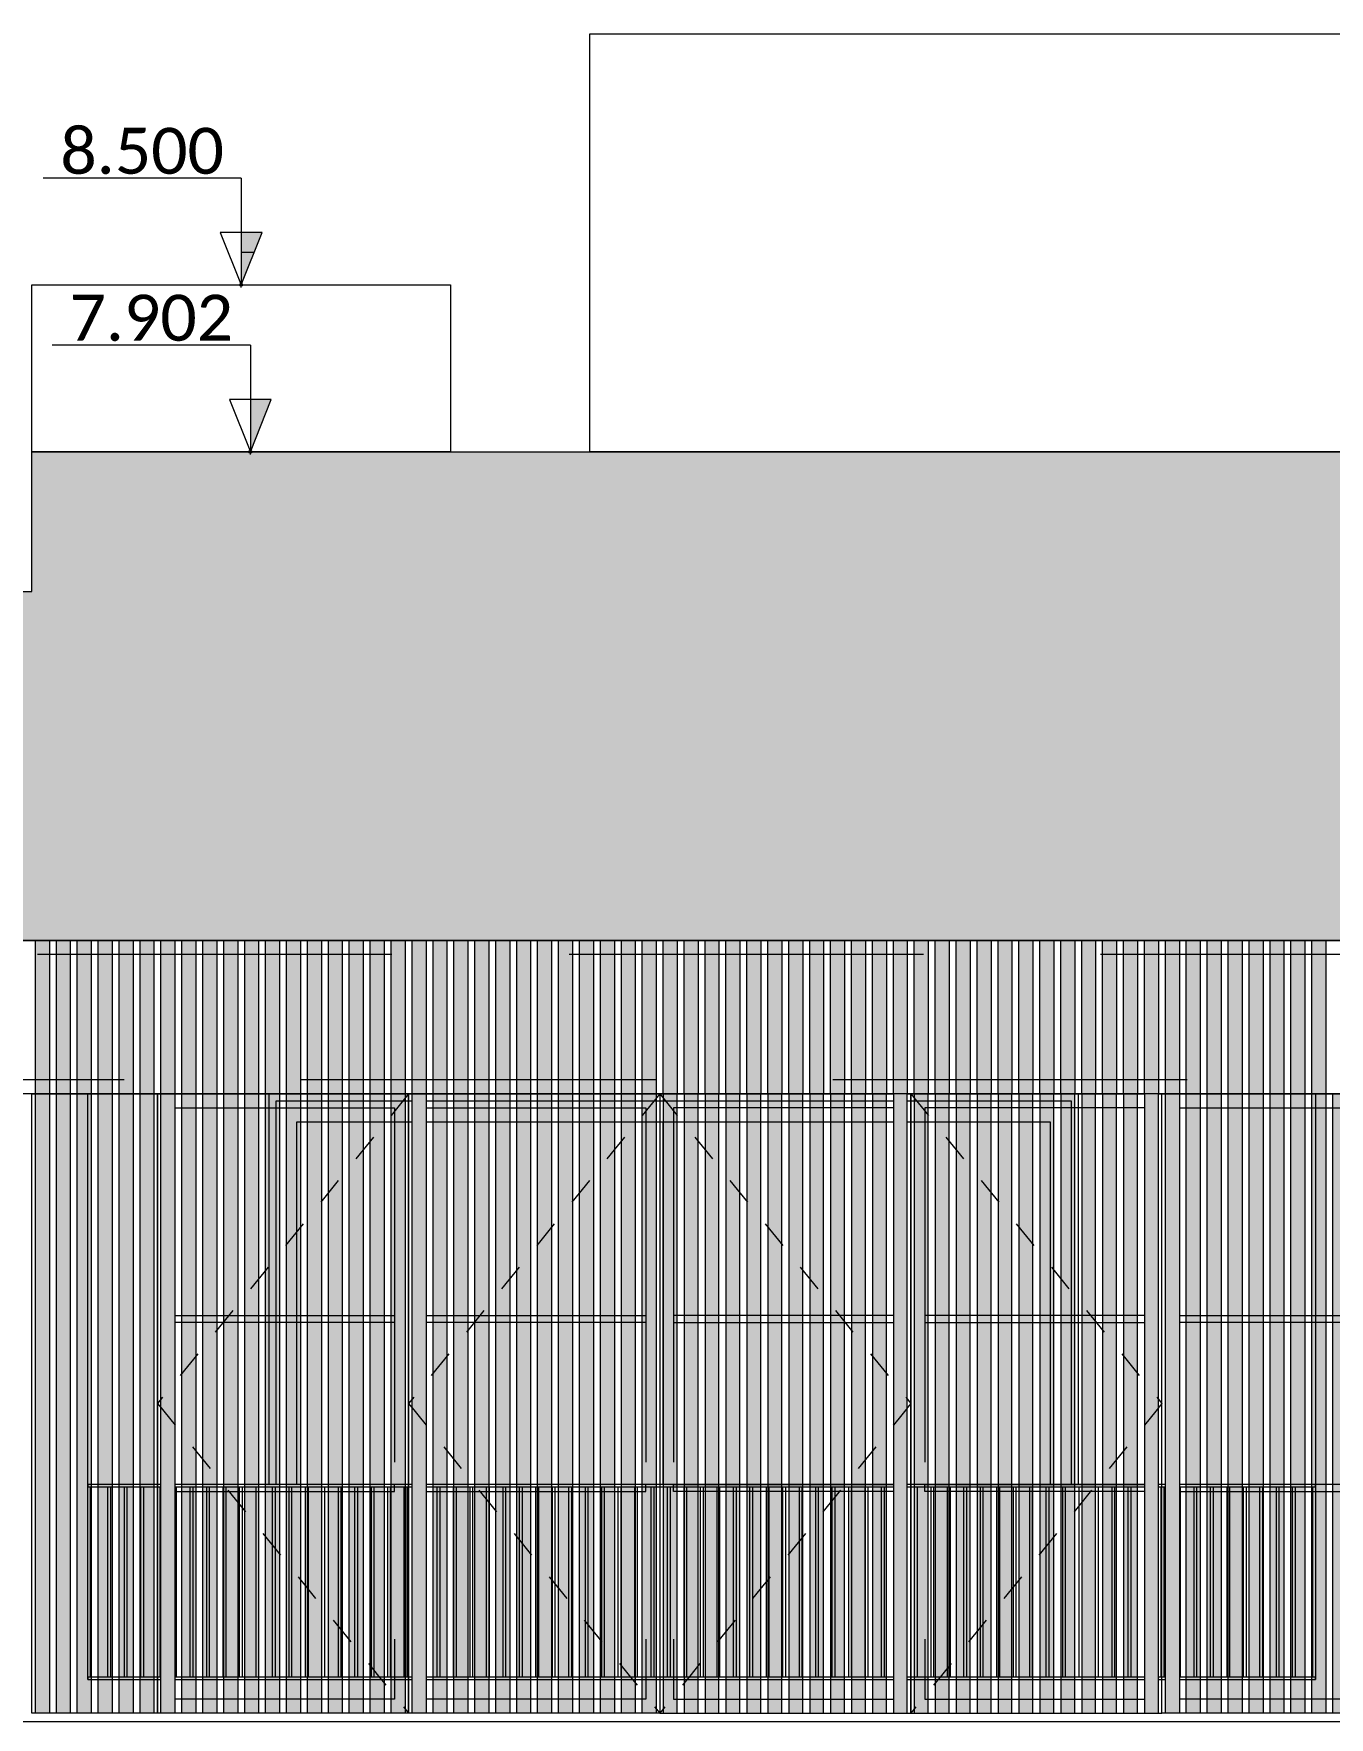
# Model space of a CAD drawing. Header units: metres. Extents: x -197 to 1099, y -24 to 14.
# Drawn here: x 713.7 to 718.34, y 3.36 to 9.4 of the extents above; entities that cross this region are included whole.
import ezdxf
from ezdxf.enums import TextEntityAlignment as Align

# ---------------------------------------------------------------- set-up
doc = ezdxf.new("R2010")
doc.units = ezdxf.units.M
doc.header["$LTSCALE"] = 0.001
doc.header["$PDMODE"] = 34
doc.header["$PDSIZE"] = 0.01
doc.linetypes.add('HIDDENX2', pattern=[19.05, 12.7, -6.35])
doc.linetypes.add('OCULTA3', pattern=[0.45, 0.3, -0.15])
doc.layers.get('0').update_dxf_attribs({"lineweight": 13, "true_color": 0x000000})
for name, color, linetype, lineweight, true_color in [('Jach-Anotaciones-CalidaddeLínea  0.13', 7, 'Continuous', 13, 0x000000), ('Jach-Anotaciones-CalidaddeLínea 0.09', 7, 'Continuous', 9, 0x000000), ('Jach-Anotaciones-CalidaddeLínea 0.18', 7, 'Continuous', 18, 0x000000), ('Jach-Anotaciones-Hatch-Lum40%', 7, 'Continuous', 13, 0x999999), ('Jach-Anotaciones-Hatch-Lum50%', 9, 'Continuous', 13, 0x808080), ('JACH-Anotaciones-Textos-Lum75% @ 0.075', 7, 'Continuous', 13, 0x404040), ('JACH-Arq-Lineas-Proyeccion', 250, 'HIDDENX2', 13, 0x333333), ('JACH-Arq-Muros03Bajos', 7, 'Continuous', 13, 0x404040), ('JACH-Arq-Ventanas-BajasyPisoTecho', 7, 'Continuous', 13, 0x404040)]:
    doc.layers.add(name, color=color, linetype=linetype, lineweight=lineweight, true_color=true_color)
doc.styles.add('02a-Calibri-JACH(1.8mm)', font='calibri.ttf', dxfattribs={"height": 2.2})
pattern_1 = [(0, (169.421, 45.032), (0, 6.985), [5.08, -1.905]), (90, (169.421, 45.032), (-6.985, 4e-16), [5.08, -1.905])]

# ---------------------------------------------------------------- blocks, each defined once
blk = doc.blocks.new('A$Cbd59a7a6')
at = {"layer": 'Jach-Anotaciones-Hatch-Lum40%', "lineweight": 0, "ltscale": 100}
h = blk.add_hatch(color=256, dxfattribs=at)
h.dxf.hatch_style = 1
h.paths.add_polyline_path([(3.6125, -0.55), (3.6625, -0.55), (3.6625, -2.77), (3.6125, -2.77)])
h = blk.add_hatch(color=256, dxfattribs=at)
h.dxf.hatch_style = 1
h.paths.add_polyline_path([(3.6875, -0.55), (3.7375, -0.55), (3.7375, -2.77), (3.6875, -2.77)])
h = blk.add_hatch(color=256, dxfattribs=at)
h.dxf.hatch_style = 1
h.paths.add_polyline_path([(3.7625, -0.55), (3.8125, -0.55), (3.8125, -2.77), (3.7625, -2.77)])
h = blk.add_hatch(color=256, dxfattribs=at)
h.dxf.hatch_style = 1
h.paths.add_polyline_path([(3.8375, -0.55), (3.8875, -0.55), (3.8875, -2.77), (3.8375, -2.77)])
h = blk.add_hatch(color=256, dxfattribs=at)
h.dxf.hatch_style = 1
h.paths.add_polyline_path([(3.9125, -0.55), (3.9625, -0.55), (3.9625, -2.77), (3.9125, -2.77)])
h = blk.add_hatch(color=256, dxfattribs=at)
h.dxf.hatch_style = 1
h.paths.add_polyline_path([(3.9875, -0.55), (4.0375, -0.55), (4.0375, -2.77), (3.9875, -2.77)])
at = {"layer": 'Jach-Anotaciones-CalidaddeLínea 0.09', "lineweight": 0, "ltscale": 100}
for points in [[(3.6125, -0.55), (3.6625, -0.55), (3.6625, -2.77), (3.6125, -2.77)], [(3.6875, -0.55), (3.7375, -0.55), (3.7375, -2.77), (3.6875, -2.77)], [(3.7625, -0.55), (3.8125, -0.55), (3.8125, -2.77), (3.7625, -2.77)], [(3.8375, -0.55), (3.8875, -0.55), (3.8875, -2.77), (3.8375, -2.77)], [(3.9125, -0.55), (3.9625, -0.55), (3.9625, -2.77), (3.9125, -2.77)], [(3.9875, -0.55), (4.0375, -0.55), (4.0375, -2.77), (3.9875, -2.77)]]:
    blk.add_lwpolyline(points, close=True, dxfattribs=at)
at = {"layer": 'Jach-Anotaciones-CalidaddeLínea 0.18', "lineweight": 0, "ltscale": 100}
blk.add_lwpolyline([(3.6, -0.55), (4.05, -0.55), (4.05, -2.77), (3.6, -2.77)], close=True, dxfattribs=at)
blk = doc.blocks.new('A$Ceb0e9d90')
at = {"layer": 'Jach-Anotaciones-Hatch-Lum40%', "lineweight": 0, "ltscale": 100}
h = blk.add_hatch(color=256, dxfattribs=at)
h.dxf.hatch_style = 1
h.paths.add_polyline_path([(0.0875, 2.1), (0.1375, 2.1), (0.1375, -0.12), (0.0875, -0.12)])
h = blk.add_hatch(color=256, dxfattribs=at)
h.dxf.hatch_style = 1
h.paths.add_polyline_path([(0.1625, 2.1), (0.2125, 2.1), (0.2125, -0.12), (0.1625, -0.12)])
h = blk.add_hatch(color=256, dxfattribs=at)
h.dxf.hatch_style = 1
h.paths.add_polyline_path([(0.2375, 2.1), (0.2875, 2.1), (0.2875, -0.12), (0.2375, -0.12)])
h = blk.add_hatch(color=256, dxfattribs=at)
h.dxf.hatch_style = 1
h.paths.add_polyline_path([(0.3125, 2.1), (0.3625, 2.1), (0.3625, -0.12), (0.3125, -0.12)])
h = blk.add_hatch(color=256, dxfattribs=at)
h.dxf.hatch_style = 1
h.paths.add_polyline_path([(0.3875, 2.1), (0.4375, 2.1), (0.4375, -0.12), (0.3875, -0.12)])
h = blk.add_hatch(color=256, dxfattribs=at)
h.dxf.hatch_style = 1
h.paths.add_polyline_path([(0.4625, 2.1), (0.5125, 2.1), (0.5125, -0.12), (0.4625, -0.12)])
h = blk.add_hatch(color=256, dxfattribs=at)
h.dxf.hatch_style = 1
h.paths.add_polyline_path([(0.5375, 2.1), (0.5875, 2.1), (0.5875, -0.12), (0.5375, -0.12)])
h = blk.add_hatch(color=256, dxfattribs=at)
h.dxf.hatch_style = 1
h.paths.add_polyline_path([(0.6125, 2.1), (0.6625, 2.1), (0.6625, -0.12), (0.6125, -0.12)])
h = blk.add_hatch(color=256, dxfattribs=at)
h.dxf.hatch_style = 1
h.paths.add_polyline_path([(0.6875, 2.1), (0.7375, 2.1), (0.7375, -0.12), (0.6875, -0.12)])
h = blk.add_hatch(color=256, dxfattribs=at)
h.dxf.hatch_style = 1
h.paths.add_polyline_path([(0.7625, 2.1), (0.8125, 2.1), (0.8125, -0.12), (0.7625, -0.12)])
h = blk.add_hatch(color=256, dxfattribs=at)
h.dxf.hatch_style = 1
h.paths.add_polyline_path([(0.8375, 2.1), (0.8875, 2.1), (0.8875, -0.12), (0.8375, -0.12)])
at = {"layer": 'Jach-Anotaciones-CalidaddeLínea 0.09', "lineweight": 0, "ltscale": 100}
for points in [[(0.0875, 2.1), (0.1375, 2.1), (0.1375, -0.12), (0.0875, -0.12)], [(0.1625, 2.1), (0.2125, 2.1), (0.2125, -0.12), (0.1625, -0.12)], [(0.2375, 2.1), (0.2875, 2.1), (0.2875, -0.12), (0.2375, -0.12)], [(0.3125, 2.1), (0.3625, 2.1), (0.3625, -0.12), (0.3125, -0.12)], [(0.3875, 2.1), (0.4375, 2.1), (0.4375, -0.12), (0.3875, -0.12)], [(0.4625, 2.1), (0.5125, 2.1), (0.5125, -0.12), (0.4625, -0.12)], [(0.5375, 2.1), (0.5875, 2.1), (0.5875, -0.12), (0.5375, -0.12)], [(0.6125, 2.1), (0.6625, 2.1), (0.6625, -0.12), (0.6125, -0.12)], [(0.6875, 2.1), (0.7375, 2.1), (0.7375, -0.12), (0.6875, -0.12)], [(0.7625, 2.1), (0.8125, 2.1), (0.8125, -0.12), (0.7625, -0.12)], [(0.8375, 2.1), (0.8875, 2.1), (0.8875, -0.12), (0.8375, -0.12)]]:
    blk.add_lwpolyline(points, close=True, dxfattribs=at)
at = {"layer": 'Jach-Anotaciones-CalidaddeLínea 0.18', "lineweight": 0, "ltscale": 100}
blk.add_lwpolyline([(0, 2.1), (0.9, 2.1), (0.9, -0.12), (0, -0.12)], close=True, dxfattribs=at)
at = {"layer": 'JACH-Arq-Lineas-Proyeccion', "lineweight": 0, "ltscale": 100}
for points in [[(0.05, 2.05), (0.85, 2.05), (0.85, -0.07), (0.05, -0.07)], [(0.05, 1.305), (0.85, 1.305), (0.85, 1.28), (0.05, 1.28)], [(0.05, 0.675), (0.85, 0.675), (0.85, 0.7), (0.05, 0.7)]]:
    blk.add_lwpolyline(points, close=True, dxfattribs=at)
at = {"lineweight": 0, "ltscale": 100}
blk.add_wipeout([(0.0125, 2.1), (0.0625, 2.1), (0.0625, -0.12), (0.0125, -0.12)], dxfattribs=at)
at = {"layer": 'Jach-Anotaciones-Hatch-Lum40%', "lineweight": 0, "ltscale": 100}
h = blk.add_hatch(color=256, dxfattribs=at)
h.dxf.hatch_style = 1
h.paths.add_polyline_path([(0.0125, 2.1), (0.0625, 2.1), (0.0625, -0.12), (0.0125, -0.12)])
at = {"layer": 'Jach-Anotaciones-CalidaddeLínea 0.09', "lineweight": 0, "ltscale": 100}
blk.add_lwpolyline([(0.0125, 2.1), (0.0625, 2.1), (0.0625, -0.12), (0.0125, -0.12)], close=True, dxfattribs=at)
blk = doc.blocks.new('A$C598ee789')
at = {"layer": 'Jach-Anotaciones-Hatch-Lum40%', "lineweight": 0, "ltscale": 100}
h = blk.add_hatch(color=256, dxfattribs=at)
h.dxf.hatch_style = 1
h.paths.add_polyline_path([(-7.8375, -2), (-7.7875, -2), (-7.7875, -2.55), (-7.8375, -2.55)])
h = blk.add_hatch(color=256, dxfattribs=at)
h.dxf.hatch_style = 1
h.paths.add_polyline_path([(-7.7625, -2), (-7.7125, -2), (-7.7125, -2.55), (-7.7625, -2.55)])
h = blk.add_hatch(color=256, dxfattribs=at)
h.dxf.hatch_style = 1
h.paths.add_polyline_path([(-7.6875, -2), (-7.6375, -2), (-7.6375, -2.55), (-7.6875, -2.55)])
h = blk.add_hatch(color=256, dxfattribs=at)
h.dxf.hatch_style = 1
h.paths.add_polyline_path([(-7.6125, -2), (-7.5625, -2), (-7.5625, -2.55), (-7.6125, -2.55)])
h = blk.add_hatch(color=256, dxfattribs=at)
h.dxf.hatch_style = 1
h.paths.add_polyline_path([(-7.5375, -2), (-7.4875, -2), (-7.4875, -2.55), (-7.5375, -2.55)])
h = blk.add_hatch(color=256, dxfattribs=at)
h.dxf.hatch_style = 1
h.paths.add_polyline_path([(-7.4625, -2), (-7.4125, -2), (-7.4125, -2.55), (-7.4625, -2.55)])
h = blk.add_hatch(color=256, dxfattribs=at)
h.dxf.hatch_style = 1
h.paths.add_polyline_path([(-7.3875, -2), (-7.3375, -2), (-7.3375, -2.55), (-7.3875, -2.55)])
h = blk.add_hatch(color=256, dxfattribs=at)
h.dxf.hatch_style = 1
h.paths.add_polyline_path([(-7.3125, -2), (-7.2625, -2), (-7.2625, -2.55), (-7.3125, -2.55)])
h = blk.add_hatch(color=256, dxfattribs=at)
h.dxf.hatch_style = 1
h.paths.add_polyline_path([(-7.2375, -2), (-7.1875, -2), (-7.1875, -2.55), (-7.2375, -2.55)])
h = blk.add_hatch(color=256, dxfattribs=at)
h.dxf.hatch_style = 1
h.paths.add_polyline_path([(-7.1625, -2), (-7.1125, -2), (-7.1125, -2.55), (-7.1625, -2.55)])
h = blk.add_hatch(color=256, dxfattribs=at)
h.dxf.hatch_style = 1
h.paths.add_polyline_path([(-7.0875, -2), (-7.0375, -2), (-7.0375, -2.55), (-7.0875, -2.55)])
h = blk.add_hatch(color=256, dxfattribs=at)
h.dxf.hatch_style = 1
h.paths.add_polyline_path([(-7.0125, -2), (-6.9625, -2), (-6.9625, -2.55), (-7.0125, -2.55)])
h = blk.add_hatch(color=256, dxfattribs=at)
h.dxf.hatch_style = 1
h.paths.add_polyline_path([(-6.9375, -2), (-6.8875, -2), (-6.8875, -2.55), (-6.9375, -2.55)])
h = blk.add_hatch(color=256, dxfattribs=at)
h.dxf.hatch_style = 1
h.paths.add_polyline_path([(-6.8625, -2), (-6.8125, -2), (-6.8125, -2.55), (-6.8625, -2.55)])
h = blk.add_hatch(color=256, dxfattribs=at)
h.dxf.hatch_style = 1
h.paths.add_polyline_path([(-6.7875, -2), (-6.7375, -2), (-6.7375, -2.55), (-6.7875, -2.55)])
h = blk.add_hatch(color=256, dxfattribs=at)
h.dxf.hatch_style = 1
h.paths.add_polyline_path([(-6.7125, -2), (-6.6625, -2), (-6.6625, -2.55), (-6.7125, -2.55)])
h = blk.add_hatch(color=256, dxfattribs=at)
h.dxf.hatch_style = 1
h.paths.add_polyline_path([(-6.6375, -2), (-6.5875, -2), (-6.5875, -2.55), (-6.6375, -2.55)])
h = blk.add_hatch(color=256, dxfattribs=at)
h.dxf.hatch_style = 1
h.paths.add_polyline_path([(-6.5625, -2), (-6.5125, -2), (-6.5125, -2.55), (-6.5625, -2.55)])
h = blk.add_hatch(color=256, dxfattribs=at)
h.dxf.hatch_style = 1
h.paths.add_polyline_path([(-6.4875, -2), (-6.4375, -2), (-6.4375, -2.55), (-6.4875, -2.55)])
h = blk.add_hatch(color=256, dxfattribs=at)
h.dxf.hatch_style = 1
h.paths.add_polyline_path([(-6.4125, -2), (-6.3625, -2), (-6.3625, -2.55), (-6.4125, -2.55)])
h = blk.add_hatch(color=256, dxfattribs=at)
h.dxf.hatch_style = 1
h.paths.add_polyline_path([(-6.3375, -2), (-6.2875, -2), (-6.2875, -2.55), (-6.3375, -2.55)])
h = blk.add_hatch(color=256, dxfattribs=at)
h.dxf.hatch_style = 1
h.paths.add_polyline_path([(-6.2625, -2), (-6.2125, -2), (-6.2125, -2.55), (-6.2625, -2.55)])
h = blk.add_hatch(color=256, dxfattribs=at)
h.dxf.hatch_style = 1
h.paths.add_polyline_path([(-6.1875, -2), (-6.1375, -2), (-6.1375, -2.55), (-6.1875, -2.55)])
h = blk.add_hatch(color=256, dxfattribs=at)
h.dxf.hatch_style = 1
h.paths.add_polyline_path([(-6.1125, -2), (-6.0625, -2), (-6.0625, -2.55), (-6.1125, -2.55)])
h = blk.add_hatch(color=256, dxfattribs=at)
h.dxf.hatch_style = 1
h.paths.add_polyline_path([(-6.0375, -2), (-5.9875, -2), (-5.9875, -2.55), (-6.0375, -2.55)])
h = blk.add_hatch(color=256, dxfattribs=at)
h.dxf.hatch_style = 1
h.paths.add_polyline_path([(-5.9625, -2), (-5.9125, -2), (-5.9125, -2.55), (-5.9625, -2.55)])
h = blk.add_hatch(color=256, dxfattribs=at)
h.dxf.hatch_style = 1
h.paths.add_polyline_path([(-5.8875, -2), (-5.8375, -2), (-5.8375, -2.55), (-5.8875, -2.55)])
h = blk.add_hatch(color=256, dxfattribs=at)
h.dxf.hatch_style = 1
h.paths.add_polyline_path([(-5.8125, -2), (-5.7625, -2), (-5.7625, -2.55), (-5.8125, -2.55)])
h = blk.add_hatch(color=256, dxfattribs=at)
h.dxf.hatch_style = 1
h.paths.add_polyline_path([(-5.7375, -2), (-5.6875, -2), (-5.6875, -2.55), (-5.7375, -2.55)])
h = blk.add_hatch(color=256, dxfattribs=at)
h.dxf.hatch_style = 1
h.paths.add_polyline_path([(-5.6625, -2), (-5.6125, -2), (-5.6125, -2.55), (-5.6625, -2.55)])
h = blk.add_hatch(color=256, dxfattribs=at)
h.dxf.hatch_style = 1
h.paths.add_polyline_path([(-5.5875, -2), (-5.5375, -2), (-5.5375, -2.55), (-5.5875, -2.55)])
h = blk.add_hatch(color=256, dxfattribs=at)
h.dxf.hatch_style = 1
h.paths.add_polyline_path([(-5.5125, -2), (-5.4625, -2), (-5.4625, -2.55), (-5.5125, -2.55)])
h = blk.add_hatch(color=256, dxfattribs=at)
h.dxf.hatch_style = 1
h.paths.add_polyline_path([(-5.4375, -2), (-5.3875, -2), (-5.3875, -2.55), (-5.4375, -2.55)])
h = blk.add_hatch(color=256, dxfattribs=at)
h.dxf.hatch_style = 1
h.paths.add_polyline_path([(-5.3625, -2), (-5.3125, -2), (-5.3125, -2.55), (-5.3625, -2.55)])
h = blk.add_hatch(color=256, dxfattribs=at)
h.dxf.hatch_style = 1
h.paths.add_polyline_path([(-5.2875, -2), (-5.2375, -2), (-5.2375, -2.55), (-5.2875, -2.55)])
h = blk.add_hatch(color=256, dxfattribs=at)
h.dxf.hatch_style = 1
h.paths.add_polyline_path([(-5.2125, -2), (-5.1625, -2), (-5.1625, -2.55), (-5.2125, -2.55)])
h = blk.add_hatch(color=256, dxfattribs=at)
h.dxf.hatch_style = 1
h.paths.add_polyline_path([(-5.1375, -2), (-5.0875, -2), (-5.0875, -2.55), (-5.1375, -2.55)])
h = blk.add_hatch(color=256, dxfattribs=at)
h.dxf.hatch_style = 1
h.paths.add_polyline_path([(-5.0625, -2), (-5.0125, -2), (-5.0125, -2.55), (-5.0625, -2.55)])
h = blk.add_hatch(color=256, dxfattribs=at)
h.dxf.hatch_style = 1
h.paths.add_polyline_path([(-4.9875, -2), (-4.9375, -2), (-4.9375, -2.55), (-4.9875, -2.55)])
h = blk.add_hatch(color=256, dxfattribs=at)
h.dxf.hatch_style = 1
h.paths.add_polyline_path([(-4.9125, -2), (-4.8625, -2), (-4.8625, -2.55), (-4.9125, -2.55)])
h = blk.add_hatch(color=256, dxfattribs=at)
h.dxf.hatch_style = 1
h.paths.add_polyline_path([(-4.8375, -2), (-4.7875, -2), (-4.7875, -2.55), (-4.8375, -2.55)])
h = blk.add_hatch(color=256, dxfattribs=at)
h.dxf.hatch_style = 1
h.paths.add_polyline_path([(-4.7625, -2), (-4.7125, -2), (-4.7125, -2.55), (-4.7625, -2.55)])
h = blk.add_hatch(color=256, dxfattribs=at)
h.dxf.hatch_style = 1
h.paths.add_polyline_path([(-4.6875, -2), (-4.6375, -2), (-4.6375, -2.55), (-4.6875, -2.55)])
h = blk.add_hatch(color=256, dxfattribs=at)
h.dxf.hatch_style = 1
h.paths.add_polyline_path([(-4.6125, -2), (-4.5625, -2), (-4.5625, -2.55), (-4.6125, -2.55)])
h = blk.add_hatch(color=256, dxfattribs=at)
h.dxf.hatch_style = 1
h.paths.add_polyline_path([(-4.5375, -2), (-4.4875, -2), (-4.4875, -2.55), (-4.5375, -2.55)])
h = blk.add_hatch(color=256, dxfattribs=at)
h.dxf.hatch_style = 1
h.paths.add_polyline_path([(-4.4625, -2), (-4.4125, -2), (-4.4125, -2.55), (-4.4625, -2.55)])
h = blk.add_hatch(color=256, dxfattribs=at)
h.dxf.hatch_style = 1
h.paths.add_polyline_path([(-4.3875, -2), (-4.3375, -2), (-4.3375, -2.55), (-4.3875, -2.55)])
h = blk.add_hatch(color=256, dxfattribs=at)
h.dxf.hatch_style = 1
h.paths.add_polyline_path([(-4.3125, -2), (-4.2625, -2), (-4.2625, -2.55), (-4.3125, -2.55)])
h = blk.add_hatch(color=256, dxfattribs=at)
h.dxf.hatch_style = 1
h.paths.add_polyline_path([(-4.2375, -2), (-4.1875, -2), (-4.1875, -2.55), (-4.2375, -2.55)])
h = blk.add_hatch(color=256, dxfattribs=at)
h.dxf.hatch_style = 1
h.paths.add_polyline_path([(-4.1625, -2), (-4.1125, -2), (-4.1125, -2.55), (-4.1625, -2.55)])
h = blk.add_hatch(color=256, dxfattribs=at)
h.dxf.hatch_style = 1
h.paths.add_polyline_path([(-4.0875, -2), (-4.0375, -2), (-4.0375, -2.55), (-4.0875, -2.55)])
h = blk.add_hatch(color=256, dxfattribs=at)
h.dxf.hatch_style = 1
h.paths.add_polyline_path([(-4.0125, -2), (-3.9625, -2), (-3.9625, -2.55), (-4.0125, -2.55)])
h = blk.add_hatch(color=256, dxfattribs=at)
h.dxf.hatch_style = 1
h.paths.add_polyline_path([(-3.9375, -2), (-3.8875, -2), (-3.8875, -2.55), (-3.9375, -2.55)])
h = blk.add_hatch(color=256, dxfattribs=at)
h.dxf.hatch_style = 1
h.paths.add_polyline_path([(-3.8625, -2), (-3.8125, -2), (-3.8125, -2.55), (-3.8625, -2.55)])
h = blk.add_hatch(color=256, dxfattribs=at)
h.dxf.hatch_style = 1
h.paths.add_polyline_path([(-3.7875, -2), (-3.7375, -2), (-3.7375, -2.55), (-3.7875, -2.55)])
h = blk.add_hatch(color=256, dxfattribs=at)
h.dxf.hatch_style = 1
h.paths.add_polyline_path([(-3.7125, -2), (-3.6625, -2), (-3.6625, -2.55), (-3.7125, -2.55)])
h = blk.add_hatch(color=256, dxfattribs=at)
h.dxf.hatch_style = 1
h.paths.add_polyline_path([(-3.6375, -2), (-3.5875, -2), (-3.5875, -2.55), (-3.6375, -2.55)])
h = blk.add_hatch(color=256, dxfattribs=at)
h.dxf.hatch_style = 1
h.paths.add_polyline_path([(-3.5625, -2), (-3.5125, -2), (-3.5125, -2.55), (-3.5625, -2.55)])
h = blk.add_hatch(color=256, dxfattribs=at)
h.dxf.hatch_style = 1
h.paths.add_polyline_path([(-3.4875, -2), (-3.4375, -2), (-3.4375, -2.55), (-3.4875, -2.55)])
h = blk.add_hatch(color=256, dxfattribs=at)
h.dxf.hatch_style = 1
h.paths.add_polyline_path([(-3.4125, -2), (-3.3625, -2), (-3.3625, -2.55), (-3.4125, -2.55)])
h = blk.add_hatch(color=256, dxfattribs=at)
h.dxf.hatch_style = 1
h.paths.add_polyline_path([(-3.3375, -2), (-3.2875, -2), (-3.2875, -2.55), (-3.3375, -2.55)])
h = blk.add_hatch(color=256, dxfattribs=at)
h.dxf.hatch_style = 1
h.paths.add_polyline_path([(-3.2625, -2), (-3.2125, -2), (-3.2125, -2.55), (-3.2625, -2.55)])
at = {"layer": 'Jach-Anotaciones-CalidaddeLínea 0.09', "lineweight": 0, "ltscale": 100}
for points in [[(-7.8375, -2), (-7.7875, -2), (-7.7875, -2.55), (-7.8375, -2.55)], [(-7.7625, -2), (-7.7125, -2), (-7.7125, -2.55), (-7.7625, -2.55)], [(-7.6875, -2), (-7.6375, -2), (-7.6375, -2.55), (-7.6875, -2.55)], [(-7.6125, -2), (-7.5625, -2), (-7.5625, -2.55), (-7.6125, -2.55)], [(-7.5375, -2), (-7.4875, -2), (-7.4875, -2.55), (-7.5375, -2.55)], [(-7.4625, -2), (-7.4125, -2), (-7.4125, -2.55), (-7.4625, -2.55)], [(-7.3875, -2), (-7.3375, -2), (-7.3375, -2.55), (-7.3875, -2.55)], [(-7.3125, -2), (-7.2625, -2), (-7.2625, -2.55), (-7.3125, -2.55)], [(-7.2375, -2), (-7.1875, -2), (-7.1875, -2.55), (-7.2375, -2.55)], [(-7.1625, -2), (-7.1125, -2), (-7.1125, -2.55), (-7.1625, -2.55)], [(-7.0875, -2), (-7.0375, -2), (-7.0375, -2.55), (-7.0875, -2.55)], [(-7.0125, -2), (-6.9625, -2), (-6.9625, -2.55), (-7.0125, -2.55)], [(-6.9375, -2), (-6.8875, -2), (-6.8875, -2.55), (-6.9375, -2.55)], [(-6.8625, -2), (-6.8125, -2), (-6.8125, -2.55), (-6.8625, -2.55)], [(-6.7875, -2), (-6.7375, -2), (-6.7375, -2.55), (-6.7875, -2.55)], [(-6.7125, -2), (-6.6625, -2), (-6.6625, -2.55), (-6.7125, -2.55)], [(-6.6375, -2), (-6.5875, -2), (-6.5875, -2.55), (-6.6375, -2.55)], [(-6.5625, -2), (-6.5125, -2), (-6.5125, -2.55), (-6.5625, -2.55)], [(-6.4875, -2), (-6.4375, -2), (-6.4375, -2.55), (-6.4875, -2.55)], [(-6.4125, -2), (-6.3625, -2), (-6.3625, -2.55), (-6.4125, -2.55)], [(-6.3375, -2), (-6.2875, -2), (-6.2875, -2.55), (-6.3375, -2.55)], [(-6.2625, -2), (-6.2125, -2), (-6.2125, -2.55), (-6.2625, -2.55)], [(-6.1875, -2), (-6.1375, -2), (-6.1375, -2.55), (-6.1875, -2.55)], [(-6.1125, -2), (-6.0625, -2), (-6.0625, -2.55), (-6.1125, -2.55)], [(-6.0375, -2), (-5.9875, -2), (-5.9875, -2.55), (-6.0375, -2.55)], [(-5.9625, -2), (-5.9125, -2), (-5.9125, -2.55), (-5.9625, -2.55)], [(-5.8875, -2), (-5.8375, -2), (-5.8375, -2.55), (-5.8875, -2.55)], [(-5.8125, -2), (-5.7625, -2), (-5.7625, -2.55), (-5.8125, -2.55)], [(-5.7375, -2), (-5.6875, -2), (-5.6875, -2.55), (-5.7375, -2.55)], [(-5.6625, -2), (-5.6125, -2), (-5.6125, -2.55), (-5.6625, -2.55)], [(-5.5875, -2), (-5.5375, -2), (-5.5375, -2.55), (-5.5875, -2.55)], [(-5.5125, -2), (-5.4625, -2), (-5.4625, -2.55), (-5.5125, -2.55)], [(-5.4375, -2), (-5.3875, -2), (-5.3875, -2.55), (-5.4375, -2.55)], [(-5.3625, -2), (-5.3125, -2), (-5.3125, -2.55), (-5.3625, -2.55)], [(-5.2875, -2), (-5.2375, -2), (-5.2375, -2.55), (-5.2875, -2.55)], [(-5.2125, -2), (-5.1625, -2), (-5.1625, -2.55), (-5.2125, -2.55)], [(-5.1375, -2), (-5.0875, -2), (-5.0875, -2.55), (-5.1375, -2.55)], [(-5.0625, -2), (-5.0125, -2), (-5.0125, -2.55), (-5.0625, -2.55)], [(-4.9875, -2), (-4.9375, -2), (-4.9375, -2.55), (-4.9875, -2.55)], [(-4.9125, -2), (-4.8625, -2), (-4.8625, -2.55), (-4.9125, -2.55)], [(-4.8375, -2), (-4.7875, -2), (-4.7875, -2.55), (-4.8375, -2.55)], [(-4.7625, -2), (-4.7125, -2), (-4.7125, -2.55), (-4.7625, -2.55)], [(-4.6875, -2), (-4.6375, -2), (-4.6375, -2.55), (-4.6875, -2.55)], [(-4.6125, -2), (-4.5625, -2), (-4.5625, -2.55), (-4.6125, -2.55)], [(-4.5375, -2), (-4.4875, -2), (-4.4875, -2.55), (-4.5375, -2.55)], [(-4.4625, -2), (-4.4125, -2), (-4.4125, -2.55), (-4.4625, -2.55)], [(-4.3875, -2), (-4.3375, -2), (-4.3375, -2.55), (-4.3875, -2.55)], [(-4.3125, -2), (-4.2625, -2), (-4.2625, -2.55), (-4.3125, -2.55)], [(-4.2375, -2), (-4.1875, -2), (-4.1875, -2.55), (-4.2375, -2.55)], [(-4.1625, -2), (-4.1125, -2), (-4.1125, -2.55), (-4.1625, -2.55)], [(-4.0875, -2), (-4.0375, -2), (-4.0375, -2.55), (-4.0875, -2.55)], [(-4.0125, -2), (-3.9625, -2), (-3.9625, -2.55), (-4.0125, -2.55)], [(-3.9375, -2), (-3.8875, -2), (-3.8875, -2.55), (-3.9375, -2.55)], [(-3.8625, -2), (-3.8125, -2), (-3.8125, -2.55), (-3.8625, -2.55)], [(-3.7875, -2), (-3.7375, -2), (-3.7375, -2.55), (-3.7875, -2.55)], [(-3.7125, -2), (-3.6625, -2), (-3.6625, -2.55), (-3.7125, -2.55)], [(-3.6375, -2), (-3.5875, -2), (-3.5875, -2.55), (-3.6375, -2.55)], [(-3.5625, -2), (-3.5125, -2), (-3.5125, -2.55), (-3.5625, -2.55)], [(-3.4875, -2), (-3.4375, -2), (-3.4375, -2.55), (-3.4875, -2.55)], [(-3.4125, -2), (-3.3625, -2), (-3.3625, -2.55), (-3.4125, -2.55)], [(-3.3375, -2), (-3.2875, -2), (-3.2875, -2.55), (-3.3375, -2.55)], [(-3.2625, -2), (-3.2125, -2), (-3.2125, -2.55), (-3.2625, -2.55)]]:
    blk.add_lwpolyline(points, close=True, dxfattribs=at)
at = {"layer": 'Jach-Anotaciones-CalidaddeLínea 0.18', "lineweight": 0, "ltscale": 100}
blk.add_lwpolyline([(-15.5, -2), (0.15, -2), (0.15, -2.55), (-15.5, -2.55)], close=True, dxfattribs=at)
at = {"layer": 'JACH-Arq-Lineas-Proyeccion', "lineweight": 0, "ltscale": 100}
blk.add_lwpolyline([(-15.45, -2.05), (0.1, -2.05), (0.1, -2.5), (-15.45, -2.5)], close=True, dxfattribs=at)
blk = doc.blocks.new('A$C55ff94a2')
at = {"lineweight": 0, "ltscale": 100}
for name, p in [('A$Cbd59a7a6', (-11.45, -2)), ('A$Ceb0e9d90', (-3.8, -4.65))]:
    blk.add_blockref(name, p, dxfattribs=at)
blk.add_blockref('A$C598ee789', (0, 0), dxfattribs=at)
blk = doc.blocks.new('A$Ccf8239d7')
at = {"layer": 'JACH-Arq-Ventanas-BajasyPisoTecho', "ltscale": 100}
blk.add_blockref('A$C55ff94a2', (15.5, 2), dxfattribs=at)
blk = doc.blocks.new('A$Cad355942')
at = {"layer": 'JACH-Arq-Ventanas-BajasyPisoTecho', "ltscale": 100}
blk.add_blockref('A$Ceb0e9d90', (9, -2.65), dxfattribs=at)
at = {"layer": 'JACH-Arq-Ventanas-BajasyPisoTecho', "linetype": 'OCULTA3', "ltscale": 100}
blk.add_lwpolyline([(9.9, -0.55), (9, -1.66), (9.9, -2.77)], dxfattribs=at)
at = {"layer": 'JACH-Arq-Ventanas-BajasyPisoTecho', "ltscale": 100}
blk.add_blockref('A$Ceb0e9d90', (8.1, -2.65), dxfattribs=at)
at = {"layer": 'JACH-Arq-Ventanas-BajasyPisoTecho', "ltscale": 100, "xscale": -1}
blk.add_blockref('A$Ceb0e9d90', (10.8, -2.65), dxfattribs=at)
at = {"layer": 'JACH-Arq-Ventanas-BajasyPisoTecho', "linetype": 'OCULTA3', "ltscale": 100}
for points in [[(9, -0.55), (8.1, -1.66), (9, -2.77)], [(9.9, -0.55), (10.8, -1.66), (9.9, -2.77)]]:
    blk.add_lwpolyline(points, dxfattribs=at)
at = {"layer": 'JACH-Arq-Ventanas-BajasyPisoTecho', "ltscale": 100, "xscale": -1}
blk.add_blockref('A$Ceb0e9d90', (11.7, -2.65), dxfattribs=at)
at = {"layer": 'JACH-Arq-Ventanas-BajasyPisoTecho', "linetype": 'OCULTA3', "ltscale": 100}
blk.add_lwpolyline([(10.8, -0.55), (11.7, -1.66), (10.8, -2.77)], dxfattribs=at)
blk = doc.blocks.new('*U484')
at = {"lineweight": 0, "ltscale": 100}
h = blk.add_hatch(dxfattribs=at)
h.set_pattern_fill('ANGLE', color=256)
h.set_pattern_definition(pattern_1)
h.paths.add_polyline_path([(0, 2.5), (0, 0), (1, 2.5)])
h = blk.add_hatch(color=256, dxfattribs=at)
h.dxf.hatch_style = 1
h.paths.add_polyline_path([(0, 2.5), (0, 0), (1, 2.5)])
for points in [[(0, 5.099), (-9.466, 5.099)], [(0, 5.099), (0, 1.25)]]:
    blk.add_lwpolyline(points, dxfattribs=at)
for points in [[(0, 0), (1, 2.5), (-1, 2.5)], [(0, 2.5), (0, 0), (1, 2.5)]]:
    blk.add_lwpolyline(points, close=True, dxfattribs=at)
blk.add_point((0, 0), dxfattribs=at)
at = {"lineweight": 0, "ltscale": 100, "style": '02a-Calibri-JACH(1.8mm)'}
blk.add_attdef('ALT', text='', height=2.2, dxfattribs=at).set_placement((-4.733, 6.401), align=Align.MIDDLE_CENTER)
blk = doc.blocks.new('*U485')
at = {"lineweight": 0, "ltscale": 100}
h = blk.add_hatch(dxfattribs=at)
h.set_pattern_fill('ANGLE', color=256)
h.set_pattern_definition(pattern_1)
h.paths.add_polyline_path([(0, 2.5), (0, 0), (1, 2.5)])
h = blk.add_hatch(color=256, dxfattribs=at)
h.dxf.hatch_style = 1
h.paths.add_polyline_path([(0, 2.5), (0, 0), (1, 2.5)])
for points in [[(0, 5.099), (-9.466, 5.099)], [(0, 5.099), (0, 1.25)]]:
    blk.add_lwpolyline(points, dxfattribs=at)
for points in [[(0, 0), (1, 2.5), (-1, 2.5)], [(0, 2.5), (0, 0), (1, 2.5)]]:
    blk.add_lwpolyline(points, close=True, dxfattribs=at)
blk.add_point((0, 0), dxfattribs=at)
at = {"lineweight": 0, "ltscale": 100, "style": '02a-Calibri-JACH(1.8mm)'}
blk.add_attdef('ALT', text='', height=2.2, dxfattribs=at).set_placement((-4.733, 6.401), align=Align.MIDDLE_CENTER)

msp = doc.modelspace()

# ---------------------------------------------------------------- hatches: boundary and pattern name
at = {"layer": 'Jach-Anotaciones-Hatch-Lum50%', "ltscale": 100}
h = msp.add_hatch(dxfattribs=at)
h.set_pattern_fill('218', color=256, scale=0.13, pattern_type=2)
h.set_pattern_definition([(0, (437.39549, 0.04875), (0.26, 0.13), [0.0325, -0.2275]), (0, (437.39549, 0.065), (0.26, 0.13), [0.0325, -0.0975]), (0, (437.52549, 0.08125), (0.26, 0.13), [0.0325, -0.2275]), (0, (437.33049, 0), (0.26, 0.13), [0.01625, -0.13, 0.01625, -0.0975]), (45, (437.34674, 0.0325), (0, 0.13), [0.02298097, -0.34471456]), (45, (437.33049, 0.08125), (0, 0.13), [0.016419, -0.35127653]), (45, (437.33049, 0.0975), (0, 0.13), [0.019695, -0.34800053]), (135, (437.49299, 0.0975), (1e-17, 0.13), [0.019695, -0.34800053]), (135, (437.49299, 0.08125), (1e-17, 0.13), [0.016419, -0.35127653]), (135, (437.47674, 0.0325), (1e-17, 0.13), [0.02298097, -0.34471456]), (26.56505, (437.36299, 0.0325), (-7e-12, 0.13), [0.0363361, -0.25435273]), (26.56505, (437.36299, 0.04875), (-7e-12, 0.13), [0.0363361, -0.25435273]), (26.56505, (437.29799, 0.065), (-7e-12, 0.13), [0.0363361, -0.25435273]), (26.56505, (437.29799, 0.08125), (-7e-12, 0.13), [0.0363361, -0.25435273]), (63.43495, (437.33049, 0), (7e-12, 0.13), [0.0363361, -0.54504157]), (63.43495, (437.34674, 0), (7e-12, 0.13), [0.0363361, -0.54504157]), (116.56505, (437.47674, 0), (-7e-12, 0.13), [0.0363361, -0.54504157]), (116.56505, (437.49299, 0), (-7e-12, 0.13), [0.0363361, -0.54504157]), (153.43495, (437.46049, 0.0325), (7e-12, 0.13), [0.0363361, -0.25435273]), (153.43495, (437.46049, 0.04875), (7e-12, 0.13), [0.0363361, -0.25435273]), (153.43495, (437.52549, 0.065), (7e-12, 0.13), [0.0363361, -0.25435273]), (153.43495, (437.52549, 0.08125), (7e-12, 0.13), [0.0363361, -0.25435273]), (82.8749837, (437.330491, 0), (6e-14, 0.13), [0.13101166, -1.96517535]), (97.1250163, (437.492991, 0), (-6e-14, 0.13), [0.13101166, -1.96517535])])
h.paths.add_polyline_path([(706.04308, 6.15), (706.04308, 7.4), (713.69308, 7.4), (713.69308, 7.90159), (718.44308, 7.90159), (718.44308, 6.15)])

# ---------------------------------------------------------------- linework, layer by layer
at = {"layer": 'Jach-Anotaciones-CalidaddeLínea  0.13', "ltscale": 100}
for points in [[(715.69308, 9.4), (718.44308, 9.4), (718.44308, 7.90159), (715.69308, 7.90159)], [(713.69308, 8.5), (715.19308, 8.5), (715.19308, 7.90159), (713.69308, 7.90159)], [(706.04308, 6.15), (706.04308, 7.4), (713.69308, 7.4), (713.69308, 7.90159), (718.44308, 7.90159), (718.44308, 6.15)], [(718.29308, 3.5), (713.89308, 3.5), (713.89308, 5.6), (718.29308, 5.6)], [(714.54308, 5.6), (717.44308, 5.6), (717.44308, 3.5), (714.54308, 3.5)], [(714.56808, 5.575), (717.41808, 5.575), (717.41808, 3.525), (714.56808, 3.525)], [(714.64308, 5.5), (717.34308, 5.5), (717.34308, 3.6), (714.64308, 3.6)]]:
    msp.add_lwpolyline(points, close=True, dxfattribs=at)
at = {"layer": 'JACH-Arq-Muros03Bajos', "ltscale": 100}
msp.add_lwpolyline([(713.89308, 4.2), (718.29308, 4.2), (718.29308, 3.5), (713.89308, 3.5)], close=True, dxfattribs=at)
msp.add_lwpolyline([(713.89308, 4.2), (718.29308, 4.2), (718.29308, 3.5), (713.89308, 3.5)], close=True, dxfattribs=at)
at = {"layer": 'JACH-Arq-Ventanas-BajasyPisoTecho', "ltscale": 100}
msp.add_lwpolyline([(715.95558, 5.5), (716.03058, 5.5), (716.03058, 3.6), (715.95558, 3.6)], close=True, dxfattribs=at)

# ---------------------------------------------------------------- block references
at = {"layer": 'JACH-Anotaciones-Textos-Lum75% @ 0.075', "ltscale": 100, "xscale": 0.075, "yscale": 0.075, "zscale": 0.075}
for name, p, values in [('*U484', (714.44308, 8.5), {'ALT': '8.500'}), ('*U485', (714.47587, 7.90159), {'ALT': '7.902'})]:
    msp.add_blockref(name, p, dxfattribs=at).add_auto_attribs(values)

# ---------------------------------------------------------------- next in the draw order: wipeouts: each hides what was drawn before it
at = {"ltscale": 100}
msp.add_wipeout([(713.89308, 4.2), (718.29308, 4.2), (718.29308, 3.5), (713.89308, 3.5)], dxfattribs=at).dxf.layer = 'JACH-Arq-Muros03Bajos'

# ---------------------------------------------------------------- next in the draw order: linework, layer by layer
at = {"layer": 'Jach-Anotaciones-CalidaddeLínea  0.13', "ltscale": 100}
for points in [[(721.54308, 3.35), (721.54308, 3.5), (721.69308, 3.5), (721.69308, 6.15), (706.04308, 6.15), (706.04308, 7.55), (700.21698, 7.55), (700.21698, 3.5), (700.36698, 3.5), (700.36698, 3.35)], [(713.89308, 4.191), (718.29308, 4.191), (718.29308, 4.2), (713.89308, 4.2)], [(713.89308, 3.5), (718.29308, 3.5), (718.29308, 3.509), (713.89308, 3.509)]]:
    msp.add_lwpolyline(points, close=True, dxfattribs=at)
at = {"layer": 'Jach-Anotaciones-CalidaddeLínea 0.09', "ltscale": 100}
for points in [[(713.89308, 4.191), (713.90208, 4.191), (713.90208, 3.509), (713.89308, 3.509)], [(713.96558, 4.191), (713.97458, 4.191), (713.97458, 3.509), (713.96558, 3.509)], [(714.02458, 4.191), (714.03358, 4.191), (714.03358, 3.509), (714.02458, 3.509)], [(714.08358, 4.191), (714.09258, 4.191), (714.09258, 3.509), (714.08358, 3.509)], [(714.14258, 4.191), (714.15158, 4.191), (714.15158, 3.509), (714.14258, 3.509)], [(714.20158, 4.191), (714.21058, 4.191), (714.21058, 3.509), (714.20158, 3.509)], [(714.26058, 4.191), (714.26958, 4.191), (714.26958, 3.509), (714.26058, 3.509)], [(714.31958, 4.191), (714.32858, 4.191), (714.32858, 3.509), (714.31958, 3.509)], [(714.37858, 4.191), (714.38758, 4.191), (714.38758, 3.509), (714.37858, 3.509)], [(714.43758, 4.191), (714.44658, 4.191), (714.44658, 3.509), (714.43758, 3.509)], [(714.49658, 4.191), (714.50558, 4.191), (714.50558, 3.509), (714.49658, 3.509)], [(714.55558, 4.191), (714.56458, 4.191), (714.56458, 3.509), (714.55558, 3.509)], [(714.61458, 4.191), (714.62358, 4.191), (714.62358, 3.509), (714.61458, 3.509)], [(714.67358, 4.191), (714.68258, 4.191), (714.68258, 3.509), (714.67358, 3.509)], [(714.73258, 4.191), (714.74158, 4.191), (714.74158, 3.509), (714.73258, 3.509)], [(714.79158, 4.191), (714.80058, 4.191), (714.80058, 3.509), (714.79158, 3.509)], [(714.85058, 4.191), (714.85958, 4.191), (714.85958, 3.509), (714.85058, 3.509)], [(714.90958, 4.191), (714.91858, 4.191), (714.91858, 3.509), (714.90958, 3.509)], [(714.96858, 4.191), (714.97758, 4.191), (714.97758, 3.509), (714.96858, 3.509)], [(715.02758, 4.191), (715.03658, 4.191), (715.03658, 3.509), (715.02758, 3.509)], [(715.08658, 4.191), (715.09558, 4.191), (715.09558, 3.509), (715.08658, 3.509)], [(715.14558, 4.191), (715.15458, 4.191), (715.15458, 3.509), (715.14558, 3.509)], [(715.20458, 4.191), (715.21358, 4.191), (715.21358, 3.509), (715.20458, 3.509)], [(715.26358, 4.191), (715.27258, 4.191), (715.27258, 3.509), (715.26358, 3.509)], [(715.32258, 4.191), (715.33158, 4.191), (715.33158, 3.509), (715.32258, 3.509)], [(715.38158, 4.191), (715.39058, 4.191), (715.39058, 3.509), (715.38158, 3.509)], [(715.44058, 4.191), (715.44958, 4.191), (715.44958, 3.509), (715.44058, 3.509)], [(715.49958, 4.191), (715.50858, 4.191), (715.50858, 3.509), (715.49958, 3.509)], [(715.55858, 4.191), (715.56758, 4.191), (715.56758, 3.509), (715.55858, 3.509)], [(715.61758, 4.191), (715.62658, 4.191), (715.62658, 3.509), (715.61758, 3.509)], [(715.67658, 4.191), (715.68558, 4.191), (715.68558, 3.509), (715.67658, 3.509)], [(715.73558, 4.191), (715.74458, 4.191), (715.74458, 3.509), (715.73558, 3.509)], [(715.79458, 4.191), (715.80358, 4.191), (715.80358, 3.509), (715.79458, 3.509)], [(715.85358, 4.191), (715.86258, 4.191), (715.86258, 3.509), (715.85358, 3.509)], [(715.91258, 4.191), (715.92158, 4.191), (715.92158, 3.509), (715.91258, 3.509)], [(715.97158, 4.191), (715.98058, 4.191), (715.98058, 3.509), (715.97158, 3.509)], [(716.03058, 4.191), (716.03958, 4.191), (716.03958, 3.509), (716.03058, 3.509)], [(716.08958, 4.191), (716.09858, 4.191), (716.09858, 3.509), (716.08958, 3.509)], [(716.14858, 4.191), (716.15758, 4.191), (716.15758, 3.509), (716.14858, 3.509)], [(716.20758, 4.191), (716.21658, 4.191), (716.21658, 3.509), (716.20758, 3.509)], [(716.26658, 4.191), (716.27558, 4.191), (716.27558, 3.509), (716.26658, 3.509)], [(716.32558, 4.191), (716.33458, 4.191), (716.33458, 3.509), (716.32558, 3.509)], [(716.38458, 4.191), (716.39358, 4.191), (716.39358, 3.509), (716.38458, 3.509)], [(716.44358, 4.191), (716.45258, 4.191), (716.45258, 3.509), (716.44358, 3.509)], [(716.50258, 4.191), (716.51158, 4.191), (716.51158, 3.509), (716.50258, 3.509)], [(716.56158, 4.191), (716.57058, 4.191), (716.57058, 3.509), (716.56158, 3.509)], [(716.62058, 4.191), (716.62958, 4.191), (716.62958, 3.509), (716.62058, 3.509)], [(716.67958, 4.191), (716.68858, 4.191), (716.68858, 3.509), (716.67958, 3.509)], [(716.73858, 4.191), (716.74758, 4.191), (716.74758, 3.509), (716.73858, 3.509)], [(716.79758, 4.191), (716.80658, 4.191), (716.80658, 3.509), (716.79758, 3.509)], [(716.85658, 4.191), (716.86558, 4.191), (716.86558, 3.509), (716.85658, 3.509)], [(716.91558, 4.191), (716.92458, 4.191), (716.92458, 3.509), (716.91558, 3.509)], [(716.97458, 4.191), (716.98358, 4.191), (716.98358, 3.509), (716.97458, 3.509)], [(717.03358, 4.191), (717.04258, 4.191), (717.04258, 3.509), (717.03358, 3.509)], [(717.09258, 4.191), (717.10158, 4.191), (717.10158, 3.509), (717.09258, 3.509)], [(717.15158, 4.191), (717.16058, 4.191), (717.16058, 3.509), (717.15158, 3.509)], [(717.21058, 4.191), (717.21958, 4.191), (717.21958, 3.509), (717.21058, 3.509)], [(717.26958, 4.191), (717.27858, 4.191), (717.27858, 3.509), (717.26958, 3.509)], [(717.32858, 4.191), (717.33758, 4.191), (717.33758, 3.509), (717.32858, 3.509)], [(717.38758, 4.191), (717.39658, 4.191), (717.39658, 3.509), (717.38758, 3.509)], [(717.44658, 4.191), (717.45558, 4.191), (717.45558, 3.509), (717.44658, 3.509)], [(717.50558, 4.191), (717.51458, 4.191), (717.51458, 3.509), (717.50558, 3.509)], [(717.56458, 4.191), (717.57358, 4.191), (717.57358, 3.509), (717.56458, 3.509)], [(717.62258, 4.191), (717.63158, 4.191), (717.63158, 3.509), (717.62258, 3.509)], [(717.68158, 4.191), (717.69058, 4.191), (717.69058, 3.509), (717.68158, 3.509)], [(717.74058, 4.191), (717.74958, 4.191), (717.74958, 3.509), (717.74058, 3.509)], [(717.79958, 4.191), (717.80858, 4.191), (717.80858, 3.509), (717.79958, 3.509)], [(717.85858, 4.191), (717.86758, 4.191), (717.86758, 3.509), (717.85858, 3.509)], [(717.91758, 4.191), (717.92658, 4.191), (717.92658, 3.509), (717.91758, 3.509)], [(717.97658, 4.191), (717.98558, 4.191), (717.98558, 3.509), (717.97658, 3.509)], [(718.03558, 4.191), (718.04458, 4.191), (718.04458, 3.509), (718.03558, 3.509)], [(718.09458, 4.191), (718.10358, 4.191), (718.10358, 3.509), (718.09458, 3.509)], [(718.15358, 4.191), (718.16258, 4.191), (718.16258, 3.509), (718.15358, 3.509)], [(718.21158, 4.191), (718.22058, 4.191), (718.22058, 3.509), (718.21158, 3.509)], [(718.28408, 4.191), (718.29308, 4.191), (718.29308, 3.509), (718.28408, 3.509)]]:
    msp.add_lwpolyline(points, close=True, dxfattribs=at)

# ---------------------------------------------------------------- next in the draw order: block references
msp.add_blockref('A$Ccf8239d7', (706.04308, 6.15), dxfattribs=at)

# ---------------------------------------------------------------- next in the draw order: block references
at = {"ltscale": 100}
msp.add_blockref('A$Cad355942', (706.04308, 6.15), dxfattribs=at)

doc.saveas('drawing.dxf')
